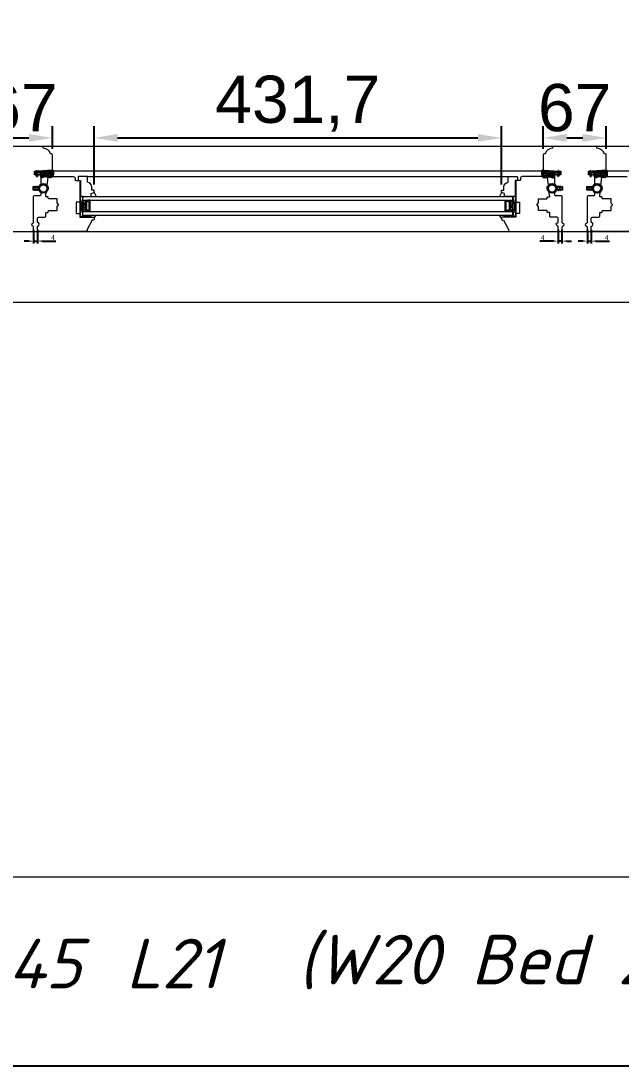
# Model space of a CAD drawing. Header units: millimetres. Extents: x 0 to 182016, y 11 to 3710.
# Drawn here: x 125452 to 126088, y 11 to 1118 of the extents above; entities that cross this region are included whole.
import ezdxf

# ---------------------------------------------------------------- set-up
doc = ezdxf.new("R2010")
doc.units = ezdxf.units.MM
for name, color, linetype, lineweight in [('Matmenys', 10, 'Continuous', 20), ('OTHER', 251, 'Continuous', 13), ('Stakta', 7, 'Continuous', 25), ('Testinės profilio linijos', 7, 'Continuous', 5)]:
    doc.layers.add(name, color=color, linetype=linetype, lineweight=lineweight)
doc.styles.add('ROMANS', font='stylu.ttf', dxfattribs={"oblique": 15})
doc.styles.get("Standard").update_dxf_attribs({"font": 'arial.ttf'})
doc.dimstyles.new('2', dxfattribs={"dimscale": 2, "dimtxt": 2.5, "dimasz": 2.5, "dimexe": 1.25, "dimexo": 0.625, "dimtad": 1, "dimtxsty": 'Standard', "dimcen": 2.5, "dimadec": 0, "dimazin": 0, "dimtfac": 1, "dimtmove": 0, "dimatfit": 3, "dimfxl": 1, "dimarcsym": 0})
doc.dimstyles.new('Padidinti matmenys', dxfattribs={"dimscale": 10, "dimtxt": 5, "dimasz": 2.5, "dimexe": 1.25, "dimexo": 0.625, "dimtad": 1, "dimdec": 1, "dimtxsty": 'Standard', "dimcen": 2.5, "dimadec": 0, "dimazin": 0, "dimtfac": 1, "dimtdec": 1, "dimtmove": 0, "dimatfit": 3, "dimfxl": 1, "dimarcsym": 0})

# ---------------------------------------------------------------- blocks, each defined once
blk = doc.blocks.new('Užsakymo nr')
at = {"color": 0, "lineweight": 0, "insert": (5198.7, 20217.8), "char_height": 52.538, "width": 1187.405, "attachment_point": 1, "style": 'ROMANS'}
blk.add_mtext('{\\fISOCPEUR|b0|i0|c0|p34;\\C256;PWQ-3645}', dxfattribs=at)
blk = doc.blocks.new('*D1852')
at = {"layer": 'Defpoints', "color": 0, "transparency": 16777216}
for p in [(125465.3, 898.2), (125469.3, 898.2), (125465.3, 884.8)]:
    blk.add_point(p, dxfattribs=at)
at = {"layer": 'Matmenys', "color": 0, "lineweight": -2, "transparency": 16777216}
for p, q in [((125465.3, 896.9), (125465.3, 882.3)), ((125469.3, 896.9), (125469.3, 882.3)), ((125460.3, 884.8), (125455.3, 884.8)), ((125465.3, 884.8), (125469.3, 884.8)), ((125474.3, 884.8), (125488.7, 884.8))]:
    blk.add_line(p, q, dxfattribs=at)
at = {"layer": 'Matmenys', "color": 0, "transparency": 16777216}
for points in [[(125460.3, 885.6), (125460.3, 884), (125465.3, 884.8)], [(125474.3, 885.6), (125474.3, 884), (125469.3, 884.8)]]:
    blk.add_solid(points, dxfattribs=at)
at = {"layer": 'Matmenys', "color": 0, "transparency": 16777216, "insert": (125485.8, 888.6), "char_height": 5, "attachment_point": 5}
blk.add_mtext('4', dxfattribs=at)
blk = doc.blocks.new('*D1854')
at = {"color": 0, "lineweight": -2, "transparency": 16777216}
for p, q in [((125529.3, 944.9), (125529.3, 1006.6)), ((125961.1, 944.9), (125961.1, 1006.6)), ((125554.3, 994.1), (125936.1, 994.1))]:
    blk.add_line(p, q, dxfattribs=at)
at = {"color": 0, "transparency": 16777216}
for points in [[(125554.3, 998.3), (125554.3, 990), (125529.3, 994.1)], [(125936.1, 998.3), (125936.1, 990), (125961.1, 994.1)]]:
    blk.add_solid(points, dxfattribs=at)
at = {"layer": 'Defpoints', "color": 0, "transparency": 16777216}
for p in [(125961.1, 994.1), (125529.3, 938.7), (125961.1, 938.7)]:
    blk.add_point(p, dxfattribs=at)
at = {"color": 0, "lineweight": 5, "transparency": 16777216, "insert": (125745.2, 1030.4), "char_height": 50, "attachment_point": 5}
blk.add_mtext('431,7', dxfattribs=at)
blk = doc.blocks.new('*D2124')
at = {"color": 0, "lineweight": -2, "transparency": 16777216}
for p, q in [((125418.3, 982.4), (125418.3, 1006.6)), ((125485.3, 982.4), (125485.3, 1006.6)), ((125443.3, 994.1), (125460.3, 994.1))]:
    blk.add_line(p, q, dxfattribs=at)
at = {"color": 0, "transparency": 16777216}
for points in [[(125443.3, 998.3), (125443.3, 990), (125418.3, 994.1)], [(125460.3, 998.3), (125460.3, 990), (125485.3, 994.1)]]:
    blk.add_solid(points, dxfattribs=at)
at = {"layer": 'Defpoints', "color": 0, "transparency": 16777216}
for p in [(125485.3, 994.1), (125418.3, 976.1), (125485.3, 976.1)]:
    blk.add_point(p, dxfattribs=at)
at = {"color": 0, "lineweight": 5, "transparency": 16777216, "insert": (125451.8, 1025.9), "char_height": 50, "attachment_point": 5}
blk.add_mtext('67', dxfattribs=at)
blk = doc.blocks.new('*D1860')
at = {"layer": 'Defpoints', "color": 0, "transparency": 16777216}
for p in [(126052.1, 898.2), (126056.1, 898.2), (126052.1, 884.8)]:
    blk.add_point(p, dxfattribs=at)
at = {"layer": 'Matmenys', "color": 0, "lineweight": -2, "transparency": 16777216}
for p, q in [((126052.1, 896.9), (126052.1, 882.3)), ((126056.1, 896.9), (126056.1, 882.3)), ((126047.1, 884.8), (126042.1, 884.8)), ((126052.1, 884.8), (126056.1, 884.8)), ((126061.1, 884.8), (126075.5, 884.8))]:
    blk.add_line(p, q, dxfattribs=at)
at = {"layer": 'Matmenys', "color": 0, "transparency": 16777216}
for points in [[(126047.1, 885.6), (126047.1, 884), (126052.1, 884.8)], [(126061.1, 885.6), (126061.1, 884), (126056.1, 884.8)]]:
    blk.add_solid(points, dxfattribs=at)
at = {"layer": 'Matmenys', "color": 0, "transparency": 16777216, "insert": (126072.5, 888.6), "char_height": 5, "attachment_point": 5}
blk.add_mtext('4', dxfattribs=at)
blk = doc.blocks.new('*D1881')
at = {"layer": 'Defpoints', "color": 0, "transparency": 16777216}
for p in [(126021.1, 898.2), (126025.1, 898.2), (126025.1, 884.8)]:
    blk.add_point(p, dxfattribs=at)
at = {"layer": 'Matmenys', "color": 0, "lineweight": -2, "transparency": 16777216}
for p, q in [((126021.1, 896.9), (126021.1, 882.3)), ((126025.1, 896.9), (126025.1, 882.3)), ((126016.1, 884.8), (126001.7, 884.8)), ((126025.1, 884.8), (126021.1, 884.8)), ((126030.1, 884.8), (126035.1, 884.8))]:
    blk.add_line(p, q, dxfattribs=at)
at = {"layer": 'Matmenys', "color": 0, "transparency": 16777216}
for points in [[(126016.1, 885.6), (126016.1, 884), (126021.1, 884.8)], [(126030.1, 885.6), (126030.1, 884), (126025.1, 884.8)]]:
    blk.add_solid(points, dxfattribs=at)
at = {"layer": 'Matmenys', "color": 0, "transparency": 16777216, "insert": (126004.7, 888.6), "char_height": 5, "attachment_point": 5}
blk.add_mtext('4', dxfattribs=at)
blk = doc.blocks.new('*D2126')
at = {"color": 0, "lineweight": -2, "transparency": 16777216}
for p, q in [((126005.1, 982.4), (126005.1, 1006.6)), ((126072.1, 982.4), (126072.1, 1006.6)), ((126030.1, 994.1), (126047.1, 994.1))]:
    blk.add_line(p, q, dxfattribs=at)
at = {"color": 0, "transparency": 16777216}
for points in [[(126030.1, 998.3), (126030.1, 990), (126005.1, 994.1)], [(126047.1, 998.3), (126047.1, 990), (126072.1, 994.1)]]:
    blk.add_solid(points, dxfattribs=at)
at = {"layer": 'Defpoints', "color": 0, "transparency": 16777216}
for p in [(126072.1, 994.1), (126005.1, 976.1), (126072.1, 976.1)]:
    blk.add_point(p, dxfattribs=at)
at = {"color": 0, "lineweight": 5, "transparency": 16777216, "insert": (126038.6, 1025.9), "char_height": 50, "attachment_point": 5}
blk.add_mtext('67', dxfattribs=at)

msp = doc.modelspace()

# ---------------------------------------------------------------- hatches: boundary and pattern name
at = {"lineweight": 0}
h = msp.add_hatch(dxfattribs=at)
h.set_pattern_fill('HEX', color=256, scale=0.25, angle=90, style=0)
h.set_pattern_definition([(90, (107170.0665, -11991.2577), (1.374815, -4e-16), [0.79375, -1.5875]), (330, (107170.0665, -11991.2577), (-0.6874075, -1.190624716), [0.79375, -1.5875]), (30, (107170.0665, -11990.4639), (0.6874075, -1.190624716), [0.79375, -1.5875])])
h.paths.add_polyline_path([(125517.3375537, 916.1506155), (125522.3375537, 916.1506155), (125520.3375537, 918.1506155), (125520.3375537, 926.1506155), (125522.3375537, 928.1506155), (125517.3375537, 928.1513245)])
h = msp.add_hatch(dxfattribs=at)
h.set_pattern_fill('JIS_WOOD', color=256, angle=90, style=0)
h.set_pattern_definition([(45, (107170.0665, -11991.2577), (0.5, -0.5), [])])
h.paths.add_polyline_path([(125520.3375537, 926.1506155), (125520.3375537, 918.1506155), (125522.3375537, 916.1506155), (125525.3375537, 916.1506155), (125525.3552872, 928.1871981), (125522.3375537, 928.1506155)])
h.paths.add_polyline_path([(125521.3375537, 918.564829), (125521.3375537, 925.7364019), (125522.7517673, 927.1506155), (125524.3375537, 927.1506155), (125524.3375537, 917.1506155), (125522.7517673, 917.1506155)], flags=16)
h = msp.add_hatch(dxfattribs=at)
h.set_pattern_fill('JIS_WOOD', color=256, angle=90, style=0)
h.set_pattern_definition([(45, (107222.3137, -11991.2577), (0.5, -0.5), [])])
h.paths.add_polyline_path([(125970.0847838, 926.1506155), (125970.0847838, 918.1506155), (125968.0847838, 916.1506155), (125965.0847838, 916.1506155), (125965.0670504, 928.1871981), (125968.0847838, 928.1506155)])
h.paths.add_polyline_path([(125969.0847838, 918.564829), (125969.0847838, 925.7364019), (125967.6705703, 927.1506155), (125966.0847838, 927.1506155), (125966.0847838, 917.1506155), (125967.6705703, 917.1506155)], flags=16)
h = msp.add_hatch(dxfattribs=at)
h.set_pattern_fill('HEX', color=256, scale=0.25, angle=90, style=0)
h.set_pattern_definition([(90, (107222.3137, -11991.2577), (1.374815, -4e-16), [0.79375, -1.5875]), (330, (107222.3137, -11991.2577), (-0.6874075, -1.190624716), [0.79375, -1.5875]), (30, (107222.3137, -11990.4639), (0.6874075, -1.190624716), [0.79375, -1.5875])])
h.paths.add_polyline_path([(125973.0847838, 916.1506155), (125968.0847838, 916.1506155), (125970.0847838, 918.1506155), (125970.0847838, 926.1506155), (125968.0847838, 928.1506155), (125973.0847838, 928.1513245)])
at = {"lineweight": 0, "ltscale": 0.5}
h = msp.add_hatch(dxfattribs=at)
h.set_pattern_fill('ANSI37', color=256, scale=0.5, angle=90, style=0)
h.set_pattern_definition([(135, (125513.8376, 910.1513), (-1.12253, -1.12253), []), (225, (125513.8376, 910.1513), (1.12253, -1.12253), [])])
h.paths.add_polyline_path([(125526.3375537, 912.1513245), (125517.3375537, 912.1513245), (125517.3375537, 910.1513245), (125526.3375537, 910.1513245)])
h = msp.add_hatch(dxfattribs=at)
h.set_pattern_fill('ANSI37', color=256, scale=0.5, angle=90, style=0)
h.set_pattern_definition([(135, (125566.0847, 910.1513), (-1.122532, -1.122532), []), (225, (125566.0847, 910.1513), (1.122532, -1.122532), [])])
h.paths.add_polyline_path([(125964.0847838, 912.1513245), (125973.0847838, 912.1513245), (125973.0847838, 910.1513245), (125964.0847838, 910.1513245)])
at = {"layer": 'Matmenys'}
h = msp.add_hatch(dxfattribs=at)
h.set_pattern_fill('ANSI37', color=252, scale=0.5, angle=-180, style=0)
h.set_pattern_definition([(225, (-34161.5475, -1098523.5406), (1.1225320151, -1.1225320151), []), (315, (-34161.5475, -1098523.5406), (1.1225320151, 1.1225320151), [])])
edge = h.paths.add_edge_path()
edge.add_arc((125482.7491067, 958.4569008), 0.1, 363.5893456117, 453.5893456117, ccw=False)
edge.add_line((125482.8489105, 958.4631613), (125482.9459937, 956.9154756))
edge.add_arc((125483.1955033, 956.9311268), 0.25, 183.5893456117, 363.5893456117)
edge.add_line((125483.4450129, 956.9467781), (125483.3166272, 958.993483))
edge.add_arc((125483.2168234, 958.9872225), 0.1, 363.5893456117, 453.589345619)
edge.add_line((125483.2105629, 959.0870263), (125483.205818, 959.1626693))
edge.add_line((125483.205818, 959.1626693), (125485.1876189, 959.2869837))
edge.add_spline(control_points=[(125485.1876189, 959.2869837), (125485.2667774, 959.2751814), (125485.336769, 959.2640058), (125485.4205198, 959.2422119), (125485.4440841, 959.2328261), (125485.4679672, 959.2201312), (125485.4760268, 959.213882), (125485.5005146, 959.1882931), (125485.5194075, 959.1590561), (125485.5531108, 959.0547364), (125485.5662328, 958.9818041), (125485.5859349, 958.7288211), (125485.5754366, 958.514987), (125485.5561084, 958.0725085), (125485.5516331, 957.8531797), (125485.5505569, 957.4332888), (125485.5535889, 957.2302026), (125485.5662993, 956.6399953), (125485.5794757, 956.2719452), (125485.579214, 955.5187638), (125485.5607177, 955.1420139), (125485.4575314, 954.5489095), (125485.3976373, 954.3213385), (125485.2446017, 953.9242373), (125485.1618523, 953.7524496), (125484.9578522, 953.4112819), (125484.8377373, 953.2450792), (125484.5702922, 952.9539195), (125484.4226186, 952.8303395), (125484.141434, 952.6706207), (125484.0061378, 952.6230668), (125483.704839, 952.5634618), (125483.541239, 952.5527585), (125482.9566422, 952.5665024), (125482.4927266, 952.6612566), (125481.6002305, 952.8329989), (125481.1731502, 952.9166935), (125480.0948016, 953.1278798), (125479.436751, 953.2616139), (125478.4436491, 953.3865399), (125478.140048, 953.4170337), (125477.5180043, 953.4413692), (125477.2021003, 953.4338284), (125476.6528921, 953.3489441), (125476.4168086, 953.2876054), (125476.0161572, 953.1151451), (125475.8575247, 953.0202966), (125475.5588659, 952.8360283), (125475.4174087, 952.7461708), (125475.1156258, 952.5900877), (125474.9505731, 952.5201175), (125474.5854514, 952.4003863), (125474.3845013, 952.3573838), (125474.0450846, 952.3334851), (125473.9030992, 952.3466909), (125473.7078785, 952.4067301), (125473.6425507, 952.4434703), (125473.5158273, 952.5520194), (125473.4566495, 952.6240856), (125473.2995719, 952.8881732), (125473.2180722, 953.1292815), (125473.1014549, 953.6796924), (125473.0649234, 953.9878875), (125473.011652, 954.5841054), (125472.9924295, 954.8716563), (125472.9490701, 955.4021462), (125472.9269339, 955.6504047), (125472.8907195, 956.055207), (125472.8766331, 956.2126103), (125472.848511, 956.5365427), (125472.833475, 956.7148599), (125472.76519, 957.017727), (125472.7295549, 957.135549), (125472.6339582, 957.3480278), (125472.5808112, 957.4419426), (125472.4621705, 957.5871363), (125472.4065483, 957.6421544), (125472.2827811, 957.7312464), (125472.219154, 957.7641258), (125472.10029, 957.812294), (125472.0432129, 957.8291752), (125471.9426325, 957.8551191), (125471.8982369, 957.8648367), (125471.8572406, 957.8738726)], knot_values=[0, 0, 0, 0, 0.2245066002, 0.2245066002, 0.377043448, 0.377043448, 0.5295802957, 0.5295802957, 0.8082977366, 0.8082977366, 1.0870151774, 1.0870151774, 1.6244414062, 1.6244414062, 2.161867635, 2.161867635, 2.6992938638, 2.6992938638, 3.7741463214, 3.7741463214, 5.0334406395, 5.0334406395, 5.8656302806, 5.8656302806, 6.5060139406, 6.5060139406, 7.1463976006, 7.1463976006, 7.7996240151, 7.7996240151, 8.3563201169, 8.3563201169, 8.9130162187, 8.9130162187, 10.239934143, 10.239934143, 11.5668520673, 11.5668520673, 13.5970761059, 13.5970761059, 14.4582175179, 14.4582175179, 15.3193589298, 15.3193589298, 15.9856015553, 15.9856015553, 16.5061017172, 16.5061017172, 17.0266018791, 17.0266018791, 17.547102041, 17.547102041, 18.1672448488, 18.1672448488, 18.7176261004, 18.7176261004, 19.1465766047, 19.1465766047, 19.5755271091, 19.5755271091, 20.3898249977, 20.3898249977, 21.2041228863, 21.2041228863, 21.9655448497, 21.9655448497, 22.7269668131, 22.7269668131, 23.2229068178, 23.2229068178, 23.7188468224, 23.7188468224, 24.0184411081, 24.0184411081, 24.2549295987, 24.2549295987, 24.4119994701, 24.4119994701, 24.5501072405, 24.5501072405, 24.6882150108, 24.6882150108, 24.8099116426, 24.8099116426, 24.8099116426, 24.8099116426], degree=3, periodic=0)
edge.add_line((125471.8572406, 957.8738726), (125482.7428462, 958.5567047))
h = msp.add_hatch(dxfattribs=at)
h.set_pattern_fill('ANSI37', color=252, scale=0.5, angle=-93.5893456117, style=0)
h.set_pattern_definition([(311.4106544, (122440.0593, -271234.8493), (1.190606082, 1.0500540025), []), (41.4106544, (122440.0593, -271234.8493), (-1.0500540025, 1.190606082), [])])
edge = h.paths.add_edge_path()
edge.add_arc((126007.0106679, 958.4569008), 0.1, 86.4106543883, 176.4106543883)
edge.add_line((126006.9108641, 958.4631613), (126006.8137809, 956.9154756))
edge.add_arc((126006.5642713, 956.9311268), 0.25, 176.4106543883, 356.4106543883, ccw=False)
edge.add_line((126006.3147617, 956.9467781), (126006.4431474, 958.993483))
edge.add_arc((126006.5429512, 958.9872225), 0.1, 86.410654381, 176.4106543883, ccw=False)
edge.add_line((126006.5492117, 959.0870263), (126006.5539566, 959.1626693))
edge.add_line((126006.5539566, 959.1626693), (126004.5721558, 959.2869837))
edge.add_spline(control_points=[(126004.5721558, 959.2869837), (126004.4929973, 959.2751814), (126004.4230056, 959.2640058), (126004.3392548, 959.2422119), (126004.3156905, 959.2328261), (126004.2918075, 959.2201312), (126004.2837478, 959.213882), (126004.25926, 959.1882931), (126004.2403671, 959.1590561), (126004.2066638, 959.0547364), (126004.1935419, 958.9818041), (126004.1738397, 958.7288211), (126004.184338, 958.514987), (126004.2036662, 958.0725085), (126004.2081415, 957.8531797), (126004.2092177, 957.4332888), (126004.2061857, 957.2302026), (126004.1934753, 956.6399953), (126004.1802989, 956.2719452), (126004.1805606, 955.5187638), (126004.1990569, 955.1420139), (126004.3022432, 954.5489095), (126004.3621373, 954.3213385), (126004.5151729, 953.9242373), (126004.5979223, 953.7524496), (126004.8019225, 953.4112819), (126004.9220373, 953.2450792), (126005.1894824, 952.9539195), (126005.3371561, 952.8303395), (126005.6183406, 952.6706207), (126005.7536368, 952.6230668), (126006.0549357, 952.5634618), (126006.2185357, 952.5527585), (126006.8031325, 952.5665024), (126007.2670481, 952.6612566), (126008.1595442, 952.8329989), (126008.5866244, 952.9166935), (126009.664973, 953.1278798), (126010.3230236, 953.2616139), (126011.3161255, 953.3865399), (126011.6197267, 953.4170337), (126012.2417703, 953.4413692), (126012.5576743, 953.4338284), (126013.1068826, 953.3489441), (126013.342966, 953.2876054), (126013.7436174, 953.1151451), (126013.9022499, 953.0202966), (126014.2009087, 952.8360283), (126014.3423659, 952.7461708), (126014.6441488, 952.5900877), (126014.8092015, 952.5201175), (126015.1743233, 952.4003863), (126015.3752734, 952.3573838), (126015.71469, 952.3334851), (126015.8566755, 952.3466909), (126016.0518961, 952.4067301), (126016.117224, 952.4434703), (126016.2439473, 952.5520194), (126016.3031251, 952.6240856), (126016.4602027, 952.8881732), (126016.5417024, 953.1292815), (126016.6583197, 953.6796924), (126016.6948512, 953.9878875), (126016.7481227, 954.5841054), (126016.7673451, 954.8716563), (126016.8107046, 955.4021462), (126016.8328408, 955.6504047), (126016.8690551, 956.055207), (126016.8831415, 956.2126103), (126016.9112636, 956.5365427), (126016.9262997, 956.7148599), (126016.9945847, 957.017727), (126017.0302197, 957.135549), (126017.1258165, 957.3480278), (126017.1789634, 957.4419426), (126017.2976041, 957.5871363), (126017.3532263, 957.6421544), (126017.4769936, 957.7312464), (126017.5406206, 957.7641258), (126017.6594847, 957.812294), (126017.7165617, 957.8291752), (126017.8171421, 957.8551191), (126017.8615377, 957.8648367), (126017.902534, 957.8738726)], knot_values=[0, 0, 0, 0, 0.2245066002, 0.2245066002, 0.377043448, 0.377043448, 0.5295802957, 0.5295802957, 0.8082977366, 0.8082977366, 1.0870151774, 1.0870151774, 1.6244414062, 1.6244414062, 2.161867635, 2.161867635, 2.6992938638, 2.6992938638, 3.7741463214, 3.7741463214, 5.0334406395, 5.0334406395, 5.8656302806, 5.8656302806, 6.5060139406, 6.5060139406, 7.1463976006, 7.1463976006, 7.7996240151, 7.7996240151, 8.3563201169, 8.3563201169, 8.9130162187, 8.9130162187, 10.239934143, 10.239934143, 11.5668520673, 11.5668520673, 13.5970761059, 13.5970761059, 14.4582175179, 14.4582175179, 15.3193589298, 15.3193589298, 15.9856015553, 15.9856015553, 16.5061017172, 16.5061017172, 17.0266018791, 17.0266018791, 17.547102041, 17.547102041, 18.1672448488, 18.1672448488, 18.7176261004, 18.7176261004, 19.1465766047, 19.1465766047, 19.5755271091, 19.5755271091, 20.3898249977, 20.3898249977, 21.2041228863, 21.2041228863, 21.9655448497, 21.9655448497, 22.7269668131, 22.7269668131, 23.2229068178, 23.2229068178, 23.7188468224, 23.7188468224, 24.0184411081, 24.0184411081, 24.2549295987, 24.2549295987, 24.4119994701, 24.4119994701, 24.5501072405, 24.5501072405, 24.6882150108, 24.6882150108, 24.8099116426, 24.8099116426, 24.8099116426, 24.8099116426], degree=3, periodic=0)
edge.add_line((126017.902534, 957.8738726), (126007.0169284, 958.5567047))
h = msp.add_hatch(dxfattribs=at)
h.set_pattern_fill('ANSI37', color=252, scale=0.5, angle=-180, style=0)
h.set_pattern_definition([(225, (-33574.8002, -1098523.5406), (1.1225320151, -1.1225320151), []), (315, (-33574.8002, -1098523.5406), (1.1225320151, 1.1225320151), [])])
edge = h.paths.add_edge_path()
edge.add_arc((126069.4963368, 958.4569008), 0.1, 363.5893456117, 453.5893456117, ccw=False)
edge.add_line((126069.5961407, 958.4631613), (126069.6932239, 956.9154756))
edge.add_arc((126069.9427335, 956.9311268), 0.25, 183.5893456117, 363.5893456117)
edge.add_line((126070.192243, 956.9467781), (126070.0638574, 958.993483))
edge.add_arc((126069.9640535, 958.9872225), 0.1, 363.5893456117, 453.589345619)
edge.add_line((126069.9577931, 959.0870263), (126069.9530481, 959.1626693))
edge.add_line((126069.9530481, 959.1626693), (126071.934849, 959.2869837))
edge.add_spline(control_points=[(126071.934849, 959.2869837), (126072.0140075, 959.2751814), (126072.0839991, 959.2640058), (126072.16775, 959.2422119), (126072.1913143, 959.2328261), (126072.2151973, 959.2201312), (126072.2232569, 959.213882), (126072.2477447, 959.1882931), (126072.2666376, 959.1590561), (126072.3003409, 959.0547364), (126072.3134629, 958.9818041), (126072.3331651, 958.7288211), (126072.3226667, 958.514987), (126072.3033386, 958.0725085), (126072.2988632, 957.8531797), (126072.297787, 957.4332888), (126072.300819, 957.2302026), (126072.3135294, 956.6399953), (126072.3267059, 956.2719452), (126072.3264442, 955.5187638), (126072.3079479, 955.1420139), (126072.2047615, 954.5489095), (126072.1448675, 954.3213385), (126071.9918319, 953.9242373), (126071.9090825, 953.7524496), (126071.7050823, 953.4112819), (126071.5849675, 953.2450792), (126071.3175224, 952.9539195), (126071.1698487, 952.8303395), (126070.8886642, 952.6706207), (126070.7533679, 952.6230668), (126070.4520691, 952.5634618), (126070.2884691, 952.5527585), (126069.7038723, 952.5665024), (126069.2399567, 952.6612566), (126068.3474606, 952.8329989), (126067.9203803, 952.9166935), (126066.8420317, 953.1278798), (126066.1839811, 953.2616139), (126065.1908792, 953.3865399), (126064.8872781, 953.4170337), (126064.2652345, 953.4413692), (126063.9493304, 953.4338284), (126063.4001222, 953.3489441), (126063.1640388, 953.2876054), (126062.7633874, 953.1151451), (126062.6047548, 953.0202966), (126062.3060961, 952.8360283), (126062.1646388, 952.7461708), (126061.8628559, 952.5900877), (126061.6978032, 952.5201175), (126061.3326815, 952.4003863), (126061.1317314, 952.3573838), (126060.7923148, 952.3334851), (126060.6503293, 952.3466909), (126060.4551086, 952.4067301), (126060.3897808, 952.4434703), (126060.2630575, 952.5520194), (126060.2038796, 952.6240856), (126060.0468021, 952.8881732), (126059.9653024, 953.1292815), (126059.8486851, 953.6796924), (126059.8121536, 953.9878875), (126059.7588821, 954.5841054), (126059.7396596, 954.8716563), (126059.6963002, 955.4021462), (126059.674164, 955.6504047), (126059.6379497, 956.055207), (126059.6238633, 956.2126103), (126059.5957412, 956.5365427), (126059.5807051, 956.7148599), (126059.5124201, 957.017727), (126059.4767851, 957.135549), (126059.3811883, 957.3480278), (126059.3280414, 957.4419426), (126059.2094006, 957.5871363), (126059.1537784, 957.6421544), (126059.0300112, 957.7312464), (126058.9663841, 957.7641258), (126058.8475201, 957.812294), (126058.7904431, 957.8291752), (126058.6898627, 957.8551191), (126058.6454671, 957.8648367), (126058.6044708, 957.8738726)], knot_values=[0, 0, 0, 0, 0.2245066002, 0.2245066002, 0.377043448, 0.377043448, 0.5295802957, 0.5295802957, 0.8082977366, 0.8082977366, 1.0870151774, 1.0870151774, 1.6244414062, 1.6244414062, 2.161867635, 2.161867635, 2.6992938638, 2.6992938638, 3.7741463214, 3.7741463214, 5.0334406395, 5.0334406395, 5.8656302806, 5.8656302806, 6.5060139406, 6.5060139406, 7.1463976006, 7.1463976006, 7.7996240151, 7.7996240151, 8.3563201169, 8.3563201169, 8.9130162187, 8.9130162187, 10.239934143, 10.239934143, 11.5668520673, 11.5668520673, 13.5970761059, 13.5970761059, 14.4582175179, 14.4582175179, 15.3193589298, 15.3193589298, 15.9856015553, 15.9856015553, 16.5061017172, 16.5061017172, 17.0266018791, 17.0266018791, 17.547102041, 17.547102041, 18.1672448488, 18.1672448488, 18.7176261004, 18.7176261004, 19.1465766047, 19.1465766047, 19.5755271091, 19.5755271091, 20.3898249977, 20.3898249977, 21.2041228863, 21.2041228863, 21.9655448497, 21.9655448497, 22.7269668131, 22.7269668131, 23.2229068178, 23.2229068178, 23.7188468224, 23.7188468224, 24.0184411081, 24.0184411081, 24.2549295987, 24.2549295987, 24.4119994701, 24.4119994701, 24.5501072405, 24.5501072405, 24.6882150108, 24.6882150108, 24.8099116426, 24.8099116426, 24.8099116426, 24.8099116426], degree=3, periodic=0)
edge.add_line((126058.6044708, 957.8738726), (126069.4900763, 958.5567047))

# ---------------------------------------------------------------- linework, layer by layer
for p, q in [((125468.2553716, 959.1507509), (125467.2250303, 958.0842862)), ((125467.2250303, 958.0842862), (125467.2563328, 957.585267)), ((125467.2563328, 957.585267), (125467.4036187, 957.5945059)), ((125467.4036187, 957.5945059), (125468.3870652, 953.2474155)), ((125467.9090811, 957.6262126), (125482.7428462, 958.5567047)), ((125467.9090811, 957.6262126), (125468.1462759, 956.5777494)), ((125469.0030123, 959.1976489), (125467.952299, 958.1299063)), ((125467.952299, 958.1299063), (125483.2105629, 959.0870263)), ((125468.1462759, 956.5777494), (125468.6339519, 956.6880768)), ((125468.2553716, 959.1507509), (125469.0030123, 959.1976489)), ((125468.3870652, 953.2474155), (125469.3624171, 953.4680703)), ((125468.6339519, 956.6880768), (125469.3624171, 953.4680703)), ((125482.8489105, 958.4631613), (125482.9459937, 956.9154756)), ((125483.2105629, 959.0870263), (125483.205818, 959.1626693)), ((125483.3166272, 958.993483), (125483.4450129, 956.9467781)), ((126006.4431474, 958.993483), (126006.3147617, 956.9467781)), ((126006.5492117, 959.0870263), (126006.5539566, 959.1626693)), ((126021.8074756, 958.1299063), (126006.5492117, 959.0870263)), ((126006.9108641, 958.4631613), (126006.8137809, 956.9154756)), ((126021.8506935, 957.6262126), (126007.0169284, 958.5567047)), ((126021.1258227, 956.6880768), (126020.3973575, 953.4680703)), ((126021.3727094, 953.2474155), (126020.3973575, 953.4680703)), ((126021.504403, 959.1507509), (126020.7567624, 959.1976489)), ((126020.7567624, 959.1976489), (126021.8074756, 958.1299063)), ((126021.6134987, 956.5777494), (126021.1258227, 956.6880768)), ((126022.356156, 957.5945059), (126021.3727094, 953.2474155)), ((126021.504403, 959.1507509), (126022.5347443, 958.0842862)), ((126021.8506935, 957.6262126), (126021.6134987, 956.5777494)), ((126022.5034419, 957.585267), (126022.356156, 957.5945059)), ((126022.5347443, 958.0842862), (126022.5034419, 957.585267)), ((126055.0026017, 959.1507509), (126053.9722604, 958.0842862)), ((126053.9722604, 958.0842862), (126054.0035629, 957.585267)), ((126054.0035629, 957.585267), (126054.1508488, 957.5945059)), ((126054.1508488, 957.5945059), (126055.1342953, 953.2474155)), ((126054.6563112, 957.6262126), (126069.4900763, 958.5567047)), ((126054.6563112, 957.6262126), (126054.8935061, 956.5777494)), ((126055.7502424, 959.1976489), (126054.6995291, 958.1299063)), ((126054.6995291, 958.1299063), (126069.9577931, 959.0870263)), ((126054.8935061, 956.5777494), (126055.3811821, 956.6880768)), ((126055.0026017, 959.1507509), (126055.7502424, 959.1976489)), ((126055.1342953, 953.2474155), (126056.1096473, 953.4680703)), ((126055.3811821, 956.6880768), (126056.1096473, 953.4680703)), ((126069.5961407, 958.4631613), (126069.6932239, 956.9154756)), ((126069.9577931, 959.0870263), (126069.9530481, 959.1626693)), ((126070.0638574, 958.993483), (126070.192243, 956.9467781))]:
    msp.add_line(p, q)
at = {"color": 1}
for p, q in [((125485.2318591, 959.5837038), (125469.9070437, 958.6224091)), ((125485.1876189, 959.2869837), (125469.9526741, 958.3313264)), ((125471.7926678, 957.5809045), (125470.0322166, 957.4704749)), ((126004.5279155, 959.5837038), (126019.8527309, 958.6224091)), ((126004.5721558, 959.2869837), (126019.8071005, 958.3313264)), ((126017.9671068, 957.5809045), (126019.7275581, 957.4704749)), ((126071.9790893, 959.5837038), (126056.6542738, 958.6224091)), ((126071.934849, 959.2869837), (126056.6999043, 958.3313264)), ((126058.539898, 957.5809045), (126056.7794467, 957.4704749))]:
    msp.add_line(p, q, dxfattribs=at)
at = {"lineweight": 9}
for p, q in [((125522.3375537, 953.1513245), (125968.0847838, 953.1513245)), ((125517.3376388, 932.1513245), (125973.0846988, 932.1513245)), ((125517.3376388, 928.1513245), (125973.0846988, 928.1513245)), ((125517.3376388, 916.1513245), (125973.0846988, 916.1513245)), ((125517.3376388, 912.1513245), (125973.0846988, 912.1513245))]:
    msp.add_line(p, q, dxfattribs=at)
at = {"lineweight": 0}
for p, q in [((125517.3375537, 932.1506155), (125514.3375537, 911.1506155)), ((125514.3375537, 932.1506155), (125517.3375537, 911.1506155)), ((125529.3375537, 936.1513245), (125531.6242188, 932.1513245)), ((125961.0847838, 936.1513245), (125958.7981187, 932.1513245)), ((125973.0847838, 932.1506155), (125976.0847838, 911.1506155)), ((125976.0847838, 932.1506155), (125973.0847838, 911.1506155)), ((125526.3375537, 910.1513245), (125526.3375537, 912.1513245)), ((125529.3375537, 909.1513245), (125531.6242188, 912.1513245)), ((125961.0847838, 909.1513245), (125958.7981187, 912.1513245)), ((125964.0847838, 910.1513245), (125964.0847838, 912.1513245)), ((125973.0847838, 910.1513245), (125973.0847838, 913.1513245)), ((128094.0496199, 210.9357406), (124393.5893355, 210.9357406))]:
    msp.add_line(p, q, dxfattribs=at)
at = {"lineweight": 5}
msp.add_line((124191.8432431, 820.1513245), (126691.8320143, 820.1513245), dxfattribs=at)
msp.add_lwpolyline([(128094.0496199, 3710.4502728), (128094.0496199, 10.9108603), (122594.7342771, 10.9108603), (122594.7342771, 3710.4502728)], close=True)
at = {"lineweight": 0}
for points in [[(125522.3375537, 947.1513245), (125522.3375537, 953.1513245), (125513.3375537, 953.1513245, 0.4142135624), (125512.3375537, 952.1513245), (125512.3375537, 949.1513245), (125514.8375537, 949.1513245), (125514.8375537, 932.1513245), (125526.3375537, 932.1513245), (125526.3375537, 935.1513245), (125529.3375537, 936.1513245), (125529.3375537, 938.6513245), (125526.8375537, 938.6513245), (125526.8375537, 942.1763874, 0.3851703882), (125522.3375537, 947.1513245)], [(125968.0847838, 947.1513245), (125968.0847838, 953.1513245), (125977.0847838, 953.1513245, -0.4142135624), (125978.0847838, 952.1513245), (125978.0847838, 949.1513245), (125975.5847838, 949.1513245), (125975.5847838, 932.1513245), (125964.0847838, 932.1513245), (125964.0847838, 935.1513245), (125961.0847838, 936.1513245), (125961.0847838, 938.6513245), (125963.5847838, 938.6513245), (125963.5847838, 942.1763874, -0.3851703882), (125968.0847838, 947.1513245)]]:
    msp.add_lwpolyline(points, format="xyb", dxfattribs=at)
for points in [[(125514.3375537, 932.1506155), (125514.3375537, 911.1506155), (125517.3375537, 911.1506155), (125517.3375537, 932.1506155)], [(125976.0847838, 932.1506155), (125976.0847838, 911.1506155), (125973.0847838, 911.1506155), (125973.0847838, 932.1506155)], [(125520.3375537, 926.1506155), (125520.3375537, 918.1506155), (125522.3375537, 916.1506155), (125525.3375537, 916.1506155), (125525.3375537, 928.1506155), (125522.3375537, 928.1506155)], [(125521.3375537, 925.7364019), (125521.3375537, 918.564829), (125522.7517673, 917.1506155), (125524.3375537, 917.1506155), (125524.3375537, 927.1506155), (125522.7517673, 927.1506155)], [(125970.0847838, 926.1506155), (125970.0847838, 918.1506155), (125968.0847838, 916.1506155), (125965.0847838, 916.1506155), (125965.0847838, 928.1506155), (125968.0847838, 928.1506155)], [(125969.0847838, 925.7364019), (125969.0847838, 918.564829), (125967.6705703, 917.1506155), (125966.0847838, 917.1506155), (125966.0847838, 927.1506155), (125967.6705703, 927.1506155)]]:
    msp.add_lwpolyline(points, close=True, dxfattribs=at)
at = {"color": 18, "linetype": 'ByBlock', "true_color": 0x000000}
for centre, radius in [((125475.5871691, 940.6414941), 4.85), ((125475.5871691, 940.6414941), 4.25), ((126014.6022827, 940.6414941), 4.85), ((126014.6022827, 940.6414941), 4.25), ((126062.3343992, 940.6414941), 4.85), ((126062.3343992, 940.6414941), 4.25)]:
    msp.add_circle(centre, radius, dxfattribs=at)
for centre, radius, start, end in [((125482.7491067, 958.4569008), 0.1, 3.5893456092, 93.5893456123), ((125483.1955033, 956.9311268), 0.25, 183.5893456092, 3.5893456092), ((125483.2168234, 958.9872225), 0.1, 3.5893456092, 93.5893456123), ((126006.5642713, 956.9311268), 0.25, 176.4106543908, 356.4106543908), ((126006.5429512, 958.9872225), 0.1, 86.4106543877, 176.4106543908), ((126007.0106679, 958.4569008), 0.1, 86.4106543877, 176.4106543908), ((126069.4963368, 958.4569008), 0.1, 3.5893456092, 93.5893456123), ((126069.9427335, 956.9311268), 0.25, 183.5893456092, 3.5893456092), ((126069.9640535, 958.9872225), 0.1, 3.5893456092, 93.5893456123)]:
    msp.add_arc(centre, radius, start, end)
at = {"color": 1}
for points in [[(125485.2318591, 959.5837038), (125485.5933595, 959.493207), (125485.8629003, 958.2193485), (125485.374511, 953.5269756), (125484.3313132, 952.4369693), (125482.1678414, 952.4183529), (125480.4698016, 952.7487268), (125478.3043607, 953.0956431), (125476.267639, 952.8962144), (125475.4393943, 952.4200454), (125473.5848541, 952.139782), (125472.6924082, 954.8519606), (125472.5652407, 956.3308362), (125472.4472693, 957.0181041), (125472.1450637, 957.4599894), (125471.7926678, 957.5809045)], [(126004.5279155, 959.5837038), (126004.1664152, 959.493207), (126003.8968743, 958.2193485), (126004.3852636, 953.5269756), (126005.4284614, 952.4369693), (126007.5919333, 952.4183529), (126009.2899731, 952.7487268), (126011.4554139, 953.0956431), (126013.4921356, 952.8962144), (126014.3203804, 952.4200454), (126016.1749205, 952.139782), (126017.0673664, 954.8519606), (126017.194534, 956.3308362), (126017.3125053, 957.0181041), (126017.614711, 957.4599894), (126017.9671068, 957.5809045)], [(126071.9790893, 959.5837038), (126072.3405896, 959.493207), (126072.6101305, 958.2193485), (126072.1217412, 953.5269756), (126071.0785434, 952.4369693), (126068.9150715, 952.4183529), (126067.2170317, 952.7487268), (126065.0515908, 953.0956431), (126063.0148691, 952.8962144), (126062.1866244, 952.4200454), (126060.3320842, 952.139782), (126059.4396383, 954.8519606), (126059.3124708, 956.3308362), (126059.1944994, 957.0181041), (126058.8922938, 957.4599894), (126058.539898, 957.5809045)]]:
    msp.add_spline(points, degree=3, dxfattribs=at)
for points in [[(125485.1876189, 959.2869837), (125485.2667774, 959.2751814), (125485.336769, 959.2640058), (125485.4205198, 959.2422119), (125485.4440841, 959.2328261), (125485.4679672, 959.2201312), (125485.4760268, 959.213882), (125485.5005146, 959.1882931), (125485.5194075, 959.1590561), (125485.5531108, 959.0547364), (125485.5662328, 958.9818041), (125485.5859349, 958.7288211), (125485.5754366, 958.514987), (125485.5561084, 958.0725085), (125485.5516331, 957.8531797), (125485.5505569, 957.4332888), (125485.5535889, 957.2302026), (125485.5662993, 956.6399953), (125485.5794757, 956.2719452), (125485.579214, 955.5187638), (125485.5607177, 955.1420139), (125485.4575314, 954.5489095), (125485.3976373, 954.3213385), (125485.2446017, 953.9242373), (125485.1618523, 953.7524496), (125484.9578522, 953.4112819), (125484.8377373, 953.2450792), (125484.5702922, 952.9539195), (125484.4226186, 952.8303395), (125484.141434, 952.6706207), (125484.0061378, 952.6230668), (125483.704839, 952.5634618), (125483.541239, 952.5527585), (125482.9566422, 952.5665024), (125482.4927266, 952.6612566), (125481.6002305, 952.8329989), (125481.1731502, 952.9166935), (125480.0948016, 953.1278798), (125479.436751, 953.2616139), (125478.4436491, 953.3865399), (125478.140048, 953.4170337), (125477.5180043, 953.4413692), (125477.2021003, 953.4338284), (125476.6528921, 953.3489441), (125476.4168086, 953.2876054), (125476.0161572, 953.1151451), (125475.8575247, 953.0202966), (125475.5588659, 952.8360283), (125475.4174087, 952.7461708), (125475.1156258, 952.5900877), (125474.9505731, 952.5201175), (125474.5854514, 952.4003863), (125474.3845013, 952.3573838), (125474.0450846, 952.3334851), (125473.9030992, 952.3466909), (125473.7078785, 952.4067301), (125473.6425507, 952.4434703), (125473.5158273, 952.5520194), (125473.4566495, 952.6240856), (125473.2995719, 952.8881732), (125473.2180722, 953.1292815), (125473.1014549, 953.6796924), (125473.0649234, 953.9878875), (125473.011652, 954.5841054), (125472.9924295, 954.8716563), (125472.9490701, 955.4021462), (125472.9269339, 955.6504047), (125472.8907195, 956.055207), (125472.8766331, 956.2126103), (125472.848511, 956.5365427), (125472.833475, 956.7148599), (125472.76519, 957.017727), (125472.7295549, 957.135549), (125472.6339582, 957.3480278), (125472.5808112, 957.4419426), (125472.4621705, 957.5871363), (125472.4065483, 957.6421544), (125472.2827811, 957.7312464), (125472.219154, 957.7641258), (125472.10029, 957.812294), (125472.0432129, 957.8291752), (125471.9426325, 957.8551191), (125471.8982369, 957.8648367), (125471.8572406, 957.8738726)], [(126004.5721558, 959.2869837), (126004.4929973, 959.2751814), (126004.4230056, 959.2640058), (126004.3392548, 959.2422119), (126004.3156905, 959.2328261), (126004.2918075, 959.2201312), (126004.2837478, 959.213882), (126004.25926, 959.1882931), (126004.2403671, 959.1590561), (126004.2066638, 959.0547364), (126004.1935419, 958.9818041), (126004.1738397, 958.7288211), (126004.184338, 958.514987), (126004.2036662, 958.0725085), (126004.2081415, 957.8531797), (126004.2092177, 957.4332888), (126004.2061857, 957.2302026), (126004.1934753, 956.6399953), (126004.1802989, 956.2719452), (126004.1805606, 955.5187638), (126004.1990569, 955.1420139), (126004.3022432, 954.5489095), (126004.3621373, 954.3213385), (126004.5151729, 953.9242373), (126004.5979223, 953.7524496), (126004.8019225, 953.4112819), (126004.9220373, 953.2450792), (126005.1894824, 952.9539195), (126005.3371561, 952.8303395), (126005.6183406, 952.6706207), (126005.7536368, 952.6230668), (126006.0549357, 952.5634618), (126006.2185357, 952.5527585), (126006.8031325, 952.5665024), (126007.2670481, 952.6612566), (126008.1595442, 952.8329989), (126008.5866244, 952.9166935), (126009.664973, 953.1278798), (126010.3230236, 953.2616139), (126011.3161255, 953.3865399), (126011.6197267, 953.4170337), (126012.2417703, 953.4413692), (126012.5576743, 953.4338284), (126013.1068826, 953.3489441), (126013.342966, 953.2876054), (126013.7436174, 953.1151451), (126013.9022499, 953.0202966), (126014.2009087, 952.8360283), (126014.3423659, 952.7461708), (126014.6441488, 952.5900877), (126014.8092015, 952.5201175), (126015.1743233, 952.4003863), (126015.3752734, 952.3573838), (126015.71469, 952.3334851), (126015.8566755, 952.3466909), (126016.0518961, 952.4067301), (126016.117224, 952.4434703), (126016.2439473, 952.5520194), (126016.3031251, 952.6240856), (126016.4602027, 952.8881732), (126016.5417024, 953.1292815), (126016.6583197, 953.6796924), (126016.6948512, 953.9878875), (126016.7481227, 954.5841054), (126016.7673451, 954.8716563), (126016.8107046, 955.4021462), (126016.8328408, 955.6504047), (126016.8690551, 956.055207), (126016.8831415, 956.2126103), (126016.9112636, 956.5365427), (126016.9262997, 956.7148599), (126016.9945847, 957.017727), (126017.0302197, 957.135549), (126017.1258165, 957.3480278), (126017.1789634, 957.4419426), (126017.2976041, 957.5871363), (126017.3532263, 957.6421544), (126017.4769936, 957.7312464), (126017.5406206, 957.7641258), (126017.6594847, 957.812294), (126017.7165617, 957.8291752), (126017.8171421, 957.8551191), (126017.8615377, 957.8648367), (126017.902534, 957.8738726)], [(126071.934849, 959.2869837), (126072.0140075, 959.2751814), (126072.0839991, 959.2640058), (126072.16775, 959.2422119), (126072.1913143, 959.2328261), (126072.2151973, 959.2201312), (126072.2232569, 959.213882), (126072.2477447, 959.1882931), (126072.2666376, 959.1590561), (126072.3003409, 959.0547364), (126072.3134629, 958.9818041), (126072.3331651, 958.7288211), (126072.3226667, 958.514987), (126072.3033386, 958.0725085), (126072.2988632, 957.8531797), (126072.297787, 957.4332888), (126072.300819, 957.2302026), (126072.3135294, 956.6399953), (126072.3267059, 956.2719452), (126072.3264442, 955.5187638), (126072.3079479, 955.1420139), (126072.2047615, 954.5489095), (126072.1448675, 954.3213385), (126071.9918319, 953.9242373), (126071.9090825, 953.7524496), (126071.7050823, 953.4112819), (126071.5849675, 953.2450792), (126071.3175224, 952.9539195), (126071.1698487, 952.8303395), (126070.8886642, 952.6706207), (126070.7533679, 952.6230668), (126070.4520691, 952.5634618), (126070.2884691, 952.5527585), (126069.7038723, 952.5665024), (126069.2399567, 952.6612566), (126068.3474606, 952.8329989), (126067.9203803, 952.9166935), (126066.8420317, 953.1278798), (126066.1839811, 953.2616139), (126065.1908792, 953.3865399), (126064.8872781, 953.4170337), (126064.2652345, 953.4413692), (126063.9493304, 953.4338284), (126063.4001222, 953.3489441), (126063.1640388, 953.2876054), (126062.7633874, 953.1151451), (126062.6047548, 953.0202966), (126062.3060961, 952.8360283), (126062.1646388, 952.7461708), (126061.8628559, 952.5900877), (126061.6978032, 952.5201175), (126061.3326815, 952.4003863), (126061.1317314, 952.3573838), (126060.7923148, 952.3334851), (126060.6503293, 952.3466909), (126060.4551086, 952.4067301), (126060.3897808, 952.4434703), (126060.2630575, 952.5520194), (126060.2038796, 952.6240856), (126060.0468021, 952.8881732), (126059.9653024, 953.1292815), (126059.8486851, 953.6796924), (126059.8121536, 953.9878875), (126059.7588821, 954.5841054), (126059.7396596, 954.8716563), (126059.6963002, 955.4021462), (126059.674164, 955.6504047), (126059.6379497, 956.055207), (126059.6238633, 956.2126103), (126059.5957412, 956.5365427), (126059.5807051, 956.7148599), (126059.5124201, 957.017727), (126059.4767851, 957.135549), (126059.3811883, 957.3480278), (126059.3280414, 957.4419426), (126059.2094006, 957.5871363), (126059.1537784, 957.6421544), (126059.0300112, 957.7312464), (126058.9663841, 957.7641258), (126058.8475201, 957.812294), (126058.7904431, 957.8291752), (126058.6898627, 957.8551191), (126058.6454671, 957.8648367), (126058.6044708, 957.8738726)]]:
    msp.add_open_spline(points, degree=3, knots=[0, 0, 0, 0, 0.2245066002, 0.2245066002, 0.377043448, 0.377043448, 0.5295802957, 0.5295802957, 0.8082977366, 0.8082977366, 1.0870151774, 1.0870151774, 1.6244414062, 1.6244414062, 2.161867635, 2.161867635, 2.6992938638, 2.6992938638, 3.7741463214, 3.7741463214, 5.0334406395, 5.0334406395, 5.8656302806, 5.8656302806, 6.5060139406, 6.5060139406, 7.1463976006, 7.1463976006, 7.7996240151, 7.7996240151, 8.3563201169, 8.3563201169, 8.9130162187, 8.9130162187, 10.239934143, 10.239934143, 11.5668520673, 11.5668520673, 13.5970761059, 13.5970761059, 14.4582175179, 14.4582175179, 15.3193589298, 15.3193589298, 15.9856015553, 15.9856015553, 16.5061017172, 16.5061017172, 17.0266018791, 17.0266018791, 17.547102041, 17.547102041, 18.1672448488, 18.1672448488, 18.7176261004, 18.7176261004, 19.1465766047, 19.1465766047, 19.5755271091, 19.5755271091, 20.3898249977, 20.3898249977, 21.2041228863, 21.2041228863, 21.9655448497, 21.9655448497, 22.7269668131, 22.7269668131, 23.2229068178, 23.2229068178, 23.7188468224, 23.7188468224, 24.0184411081, 24.0184411081, 24.2549295987, 24.2549295987, 24.4119994701, 24.4119994701, 24.5501072405, 24.5501072405, 24.6882150108, 24.6882150108, 24.8099116426, 24.8099116426, 24.8099116426, 24.8099116426], dxfattribs=at)
at = {"layer": 'OTHER'}
for points in [[(125470.7839593, 940.0314679), (125469.3680504, 940.0314679), (125469.3680504, 938.3861865), (125468.8423683, 938.3861865), (125468.0990273, 940.0314679), (125467.3064077, 940.0314679), (125467.3064077, 938.3861865), (125467.0875169, 938.3861865), (125465.5846356, 940.6414941), (125467.0875169, 942.8968016), (125467.3064077, 942.8968016), (125467.3064077, 941.2515202), (125468.0990273, 941.2515202), (125468.8423683, 942.8968016), (125469.3680504, 942.8968016), (125469.3680504, 941.2515202), (125470.7839593, 941.2515202)], [(126019.4054926, 940.0314679), (126020.8214014, 940.0314679), (126020.8214014, 938.3861865), (126021.3470836, 938.3861865), (126022.0904246, 940.0314679), (126022.8830442, 940.0314679), (126022.8830442, 938.3861865), (126023.101935, 938.3861865), (126024.6048162, 940.6414941), (126023.101935, 942.8968016), (126022.8830442, 942.8968016), (126022.8830442, 941.2515202), (126022.0904246, 941.2515202), (126021.3470836, 942.8968016), (126020.8214014, 942.8968016), (126020.8214014, 941.2515202), (126019.4054926, 941.2515202)], [(126057.5311894, 940.0314679), (126056.1152806, 940.0314679), (126056.1152806, 938.3861865), (126055.5895984, 938.3861865), (126054.8462574, 940.0314679), (126054.0536378, 940.0314679), (126054.0536378, 938.3861865), (126053.834747, 938.3861865), (126052.3318658, 940.6414941), (126053.834747, 942.8968016), (126054.0536378, 942.8968016), (126054.0536378, 941.2515202), (126054.8462574, 941.2515202), (126055.5895984, 942.8968016), (126056.1152806, 942.8968016), (126056.1152806, 941.2515202), (126057.5311894, 941.2515202)]]:
    msp.add_lwpolyline(points, dxfattribs=at)
at = {"layer": 'Stakta', "color": 18, "lineweight": 5, "true_color": 0x000000}
for points in [[(125439.8375537, 895.1513245), (125463.8375537, 895.1513245, 0.4142135624), (125465.3375537, 896.6513245), (125465.3375537, 899.7018348, 0.3563939587), (125464.9375537, 900.1917328, -0.8164965809), (125464.9375537, 904.1109163, 0.3563939587), (125465.3375537, 904.6008143), (125465.3375537, 932.1600133, -0.4116598905), (125466.3288272, 933.1599753), (125472.3462803, 933.2124888, 0.4116598905), (125473.3375537, 934.2124507), (125473.3375537, 935.845852, 0.2720281141), (125473.0809402, 936.2826162, -0.164173551), (125470.932229, 938.650259), (125464.8375537, 938.650259), (125464.8375537, 942.650259), (125470.932229, 942.650259, -0.164173551), (125473.0809402, 945.0179018, 0.2720281141), (125473.3375537, 945.4546661), (125473.3375537, 954.8513245), (125466.3375537, 954.8513245), (125466.3375537, 958.8513245), (125473.6149966, 958.8513245, -0.2023892741), (125474.3288272, 959.1599753), (125484.3462803, 959.2473962, 0.4116598905), (125485.3375537, 960.2473582), (125485.3375537, 976.1425596, 0.4116598905), (125484.3462803, 977.1425215), (125483.5542221, 977.1494337, -0.3199404334), (125483.272399, 977.3540636, 0.3090857966), (125475.6230883, 983.1423468, -0.4001549105), (125475.3375537, 983.4419979), (125475.3375537, 984.1513245, 0.4142135624), (125474.3375537, 985.1513245), (125429.3375537, 985.1513245, 0.4142135624)], [(126107.7676896, 895.1513245), (126057.0847839, 895.1513245, -0.4142135624), (126056.0847839, 896.1513245), (126056.0847839, 900.2018348, -0.3563939587), (126056.4847839, 900.6917328, 0.8164965809), (126056.4847839, 904.6109163, -0.3563939587), (126056.0847839, 905.1008143), (126056.0847839, 909.0814715, -0.4116598905), (126057.0760573, 910.0814334), (126064.0935104, 910.1426738, 0.4116598905), (126065.0847839, 911.1426358), (126065.0847839, 914.6811612, -0.4040361542), (126065.5673341, 915.1808736), (126067.2952537, 915.2412139, 0.4040262258), (126067.5847839, 915.5410312), (126067.5847839, 916.5941528, -0.4091108014), (126068.0760577, 917.0940766), (126076.7900196, 917.2461794, 0.4091108014), (126077.0847839, 917.5461337), (126077.0847839, 921.5699537, -0.1989123674), (126077.2312305, 921.9235071), (126078.4969159, 923.1891925, 0.4142135624), (126078.4969159, 923.6134566), (126077.2312305, 924.879142, -0.1989123674), (126077.0847839, 925.2326954), (126077.0847839, 929.2565154, 0.4091108014), (126076.7900196, 929.5564697), (126068.0760577, 929.7085724, -0.4091108014), (126067.5847839, 930.2084963), (126067.5847839, 931.2616179, 0.4040262258), (126067.2952537, 931.5614352), (126065.5673341, 931.6217754, -0.4040262258), (126065.0847839, 932.1214709), (126065.0847839, 933.0901619, -0.0305527633), (126065.0922377, 933.2120313), (126065.8339267, 939.2526031, -0.3282648586), (126066.2407365, 939.6835997, 0.7358200833), (126066.7061425, 943.4740271, -0.3282648586), (126066.4156842, 943.9906374), (126067.4326542, 952.2731939, -0.3788661087), (126068.4252004, 953.1513245), (126094.0847839, 953.1513245, -0.4142135624)]]:
    msp.add_lwpolyline(points, format="xyb", dxfattribs=at)
for points in [[(126050.5847839, 895.1513245, 0.4142135624), (126052.0847839, 896.6513245), (126052.0847839, 899.7018348, 0.3563939587), (126051.6847839, 900.1917328, -0.8164965809), (126051.6847839, 904.1109163, 0.3563939587), (126052.0847839, 904.6008143), (126052.0847839, 932.1600133, -0.4116598905), (126053.0760573, 933.1599753), (126059.0935104, 933.2124888, 0.4116598905), (126060.0847839, 934.2124507), (126060.0847839, 935.845852, 0.2720281141), (126059.8281703, 936.2826162, -0.164173551), (126057.6794591, 938.650259), (126051.5847839, 938.650259), (126051.5847839, 942.650259), (126057.6794591, 942.650259, -0.164173551), (126059.8281703, 945.0179018, 0.2720281141), (126060.0847839, 945.4546661), (126060.0847839, 954.8513245), (126053.0847839, 954.8513245), (126053.0847839, 958.8513245), (126060.3622267, 958.8513245, -0.2023892741), (126061.0760573, 959.1599753), (126071.0935104, 959.2473962, 0.4116598905), (126072.0847839, 960.2473582), (126072.0847839, 976.1425596, 0.4116598905), (126071.0935104, 977.1425215), (126070.3014523, 977.1494337, -0.3199404334), (126070.0196292, 977.3540636, 0.3090857966), (126062.3703185, 983.1423468, -0.4001549105), (126062.0847839, 983.4419979), (126062.0847839, 984.1513245, 0.4142135624), (126061.0847839, 985.1513245), (126016.0847839, 985.1513245, 0.4142135624), (126015.0847839, 984.1513245), (126015.0847839, 983.4419979, -0.4001549105), (126014.7992492, 983.1423468, 0.3090857966), (126007.1499385, 977.3540636, -0.3199404334), (126006.8681154, 977.1494337), (126006.0760573, 977.1425215, 0.4116598905), (126005.0847839, 976.1425596), (126005.0847839, 960.2473582, 0.4116598905), (126006.0760573, 959.2473962), (126016.0935104, 959.1599753, -0.2023892741), (126016.807341, 958.8513245), (126024.0847839, 958.8513245), (126024.0847839, 954.8513245), (126017.0847839, 954.8513245), (126017.0847839, 945.4546661, 0.2720281142), (126017.3413974, 945.0179018, -0.164173551), (126019.4901086, 942.650259), (126025.5847839, 942.650259), (126025.5847839, 938.650259), (126019.4901086, 938.650259, -0.164173551), (126017.3413974, 936.2826162, 0.2720281141), (126017.0847839, 935.845852), (126017.0847839, 934.2124507, 0.4116598905), (126018.0760573, 933.2124888), (126024.0935104, 933.1599753, -0.4116598905), (126025.0847839, 932.1600133), (126025.0847839, 904.6008143, 0.3563939587), (126025.4847839, 904.1109163, -0.816496581), (126025.4847839, 900.1917328, 0.3563939587), (126025.0847839, 899.7018348), (126025.0847839, 896.6513245, 0.4142135624), (126026.5847839, 895.1513245)], [(125469.7375537, 900.6917328, 0.8164965809), (125469.7375537, 904.6109163, -0.3563939587), (125469.3375537, 905.1008143), (125469.3375537, 909.0814715, -0.4116598905), (125470.3288272, 910.0814334), (125477.3462803, 910.1426738, 0.4116598905), (125478.3375537, 911.1426358), (125478.3375537, 914.6811612, -0.4040361542), (125478.820104, 915.1808736), (125480.5480236, 915.2412139, 0.4040262258), (125480.8375537, 915.5410312), (125480.8375537, 916.5941528, -0.4091108014), (125481.3288275, 917.0940766), (125490.0427895, 917.2461794, 0.4091108014), (125490.3375537, 917.5461337), (125490.3375537, 921.5699537, -0.1989123674), (125490.4840004, 921.9235071), (125491.7496858, 923.1891925, 0.4142135624), (125491.7496858, 923.6134566), (125490.4840004, 924.879142, -0.1989123674), (125490.3375537, 925.2326954), (125490.3375537, 929.2565154, 0.4091108014), (125490.0427895, 929.5564697), (125481.3288275, 929.7085724, -0.4091108014), (125480.8375537, 930.2084963), (125480.8375537, 931.2616179, 0.4040262258), (125480.5480236, 931.5614352), (125478.820104, 931.6217754, -0.4040262258), (125478.3375537, 932.1214709), (125478.3375537, 933.0901619, -0.0305527633), (125478.3450076, 933.2120313), (125479.0866966, 939.2526031, -0.3282648586), (125479.4935064, 939.6835997, 0.7358200833), (125479.9589124, 943.4740271, -0.3282648586), (125479.668454, 943.9906374), (125480.6854241, 952.2731939, -0.3788661087), (125481.6779702, 953.1513245), (125507.3375537, 953.1513245, -0.4142135624), (125509.3375537, 951.1513245), (125509.3375537, 949.4487179, 0.4116598905), (125509.6349358, 949.1487293), (125513.841917, 949.1120156, -0.4116598905), (125514.3375537, 948.6120346), (125514.3375537, 926.6818876, -0.4116598905), (125513.841917, 926.1819067), (125510.6349358, 926.1539198, 0.4116598905), (125510.3375537, 925.8539312), (125510.3375537, 914.4487179, 0.4116598905), (125510.6349358, 914.1487293), (125513.841917, 914.1207424, -0.4116598905), (125514.3375537, 913.6207615), (125514.3375537, 910.1513245), (125528.3375537, 910.1513245, -0.4142135624), (125529.3375537, 909.1513245), (125529.3375537, 908.1600895, -0.4116598905), (125528.3462803, 907.1601276), (125527.3375537, 907.1513245), (125522.0789856, 897.2613963, 0.1227845609), (125522.0204594, 897.0266605), (125522.0204594, 896.1513245, -0.4142135624), (125521.0204594, 895.1513245), (125470.3375537, 895.1513245, -0.4142135624), (125469.3375537, 896.1513245), (125469.3375537, 900.2018348, -0.3563939587)], [(126020.6847838, 900.6917328, -0.8164965809), (126020.6847838, 904.6109163, 0.3563939587), (126021.0847838, 905.1008143), (126021.0847838, 909.0814715, 0.4116598905), (126020.0935104, 910.0814334), (126013.0760573, 910.1426738, -0.4116598905), (126012.0847838, 911.1426358), (126012.0847838, 914.6811612, 0.4040361542), (126011.6022336, 915.1808736), (126009.874314, 915.2412139, -0.4040262258), (126009.5847838, 915.5410312), (126009.5847838, 916.5941528, 0.4091108014), (126009.09351, 917.0940766), (126000.3795481, 917.2461794, -0.4091108014), (126000.0847838, 917.5461337), (126000.0847838, 921.5699537, 0.1989123674), (125999.9383372, 921.9235071), (125998.6726518, 923.1891925, -0.4142135624), (125998.6726518, 923.6134566), (125999.9383372, 924.879142, 0.1989123674), (126000.0847838, 925.2326954), (126000.0847838, 929.2565154, -0.4091108014), (126000.3795481, 929.5564697), (126009.09351, 929.7085724, 0.4091108014), (126009.5847838, 930.2084963), (126009.5847838, 931.2616179, -0.4040262258), (126009.874314, 931.5614352), (126011.6022336, 931.6217754, 0.4040262258), (126012.0847838, 932.1214709), (126012.0847838, 933.0901619, 0.0305527633), (126012.07733, 933.2120313), (126011.335641, 939.2526031, 0.3282648586), (126010.9288312, 939.6835997, -0.7358200833), (126010.4634252, 943.4740271, 0.3282648586), (126010.7538836, 943.9906374), (126009.7369135, 952.2731939, 0.3788661087), (126008.7443674, 953.1513245), (125983.0847838, 953.1513245, 0.4142135624), (125981.0847838, 951.1513245), (125981.0847838, 949.4487179, -0.4116598905), (125980.7874018, 949.1487293), (125976.5804206, 949.1120156, 0.4116598905), (125976.0847838, 948.6120346), (125976.0847838, 926.6818876, 0.4116598905), (125976.5804206, 926.1819067), (125979.7874018, 926.1539198, -0.4116598905), (125980.0847838, 925.8539312), (125980.0847838, 914.4487179, -0.4116598905), (125979.7874018, 914.1487293), (125976.5804206, 914.1207424, 0.4116598905), (125976.0847838, 913.6207615), (125976.0847838, 910.1513245), (125962.0847838, 910.1513245, 0.4142135624), (125961.0847838, 909.1513245), (125961.0847838, 908.1600895, 0.4116598905), (125962.0760573, 907.1601276), (125963.0847838, 907.1513245), (125968.3433519, 897.2613963, -0.1227845609), (125968.4018782, 897.0266605), (125968.4018782, 896.1513245, 0.4142135624), (125969.4018782, 895.1513245), (126020.0847838, 895.1513245, 0.4142135624), (126021.0847838, 896.1513245), (126021.0847838, 900.2018348, 0.3563939587)]]:
    msp.add_lwpolyline(points, format="xyb", close=True, dxfattribs=at)
at = {"layer": 'Testinės profilio linijos', "lineweight": 5}
for p, q in [((126602.8319832, 985.1513245), (124300.3432435, 985.1513245)), ((125474.2060163, 959.1513245), (126016.2163212, 959.1513245)), ((126060.9532465, 959.1513245), (126602.9635514, 959.1513245)), ((124347.526129, 895.1513245), (126556.1491083, 895.1513245))]:
    msp.add_line(p, q, dxfattribs=at)

# ---------------------------------------------------------------- block references
at = {"color": 1}
msp.add_blockref('Užsakymo nr', (119980.940531, -20072.0125467), dxfattribs=at)

# ---------------------------------------------------------------- texts
at = {"color": 0, "lineweight": 0, "char_height": 52.538446824, "attachment_point": 1, "style": 'ROMANS'}
for s, insert, width in [('{\\fISOCPEUR|b0|i0|c186|p34;\\C256;(W20 Bed 2) }', (125745.2042624, 150.0321815), 1707.405476263), ('{\\fISOCPEUR|b0|i0|c186|p34;\\C256;L21 }', (125562.9868708, 145.8257351), 130.666239348)]:
    msp.add_mtext(s, dxfattribs=dict(at, insert=insert, width=width))

# ---------------------------------------------------------------- dimensions: what is measured, and where the dimension line sits
at = {"color": 1, "lineweight": 5}
dim = msp.add_linear_dim(base=(125961.0847838, 994.1441017), p1=(125529.3375537, 938.6513245), p2=(125961.0847838, 938.6513245), dimstyle='Padidinti matmenys', dxfattribs=at)
dim.commit()
dim.dimension.update_dxf_attribs({"geometry": '*D1854', "text_midpoint": (125745.2111688, 1030.4418507)})
for base, p1, p2, picture, middle in [((125485.3375537, 994.1441017), (125418.3375537, 976.1425596), (125485.3375537, 976.1425596), '*D2124', (125451.8375537, 994.1441017)), ((126072.0847839, 994.1441017), (126005.0847839, 976.1425596), (126072.0847839, 976.1425596), '*D2126', (126038.5847839, 994.1441017))]:
    dim = msp.add_linear_dim(base=base, p1=p1, p2=p2, dimstyle='Padidinti matmenys', dxfattribs=at)
    dim.commit()
    dim.dimension.update_dxf_attribs({"geometry": picture, "text_midpoint": middle, "dimtype": 160})
at = {"layer": 'Matmenys'}
for base, p1, p2, picture, middle in [((125465.3375537, 884.8120009), (125469.3375537, 898.1765797), (125465.3375537, 898.1765797), '*D1852', (125485.7584269, 884.8120009)), ((126052.0847839, 884.8120009), (126056.0847839, 898.1765797), (126052.0847839, 898.1765797), '*D1860', (126072.505657, 884.8120009))]:
    dim = msp.add_linear_dim(base=base, p1=p1, p2=p2, dimstyle='2', override={"dimdec": 6}, dxfattribs=at)
    dim.commit()
    dim.dimension.update_dxf_attribs({"geometry": picture, "text_midpoint": middle, "dimtype": 160})
dim = msp.add_linear_dim(base=(126025.0847839, 884.8120009), p1=(126021.0847838, 898.1765797), p2=(126025.0847839, 898.1765797), angle=180, dimstyle='2', override={"dimdec": 6}, dxfattribs=at)
dim.commit()
dim.dimension.update_dxf_attribs({"geometry": '*D1881', "text_midpoint": (126004.6639107, 884.8120009), "dimtype": 160})

doc.saveas('drawing.dxf')
